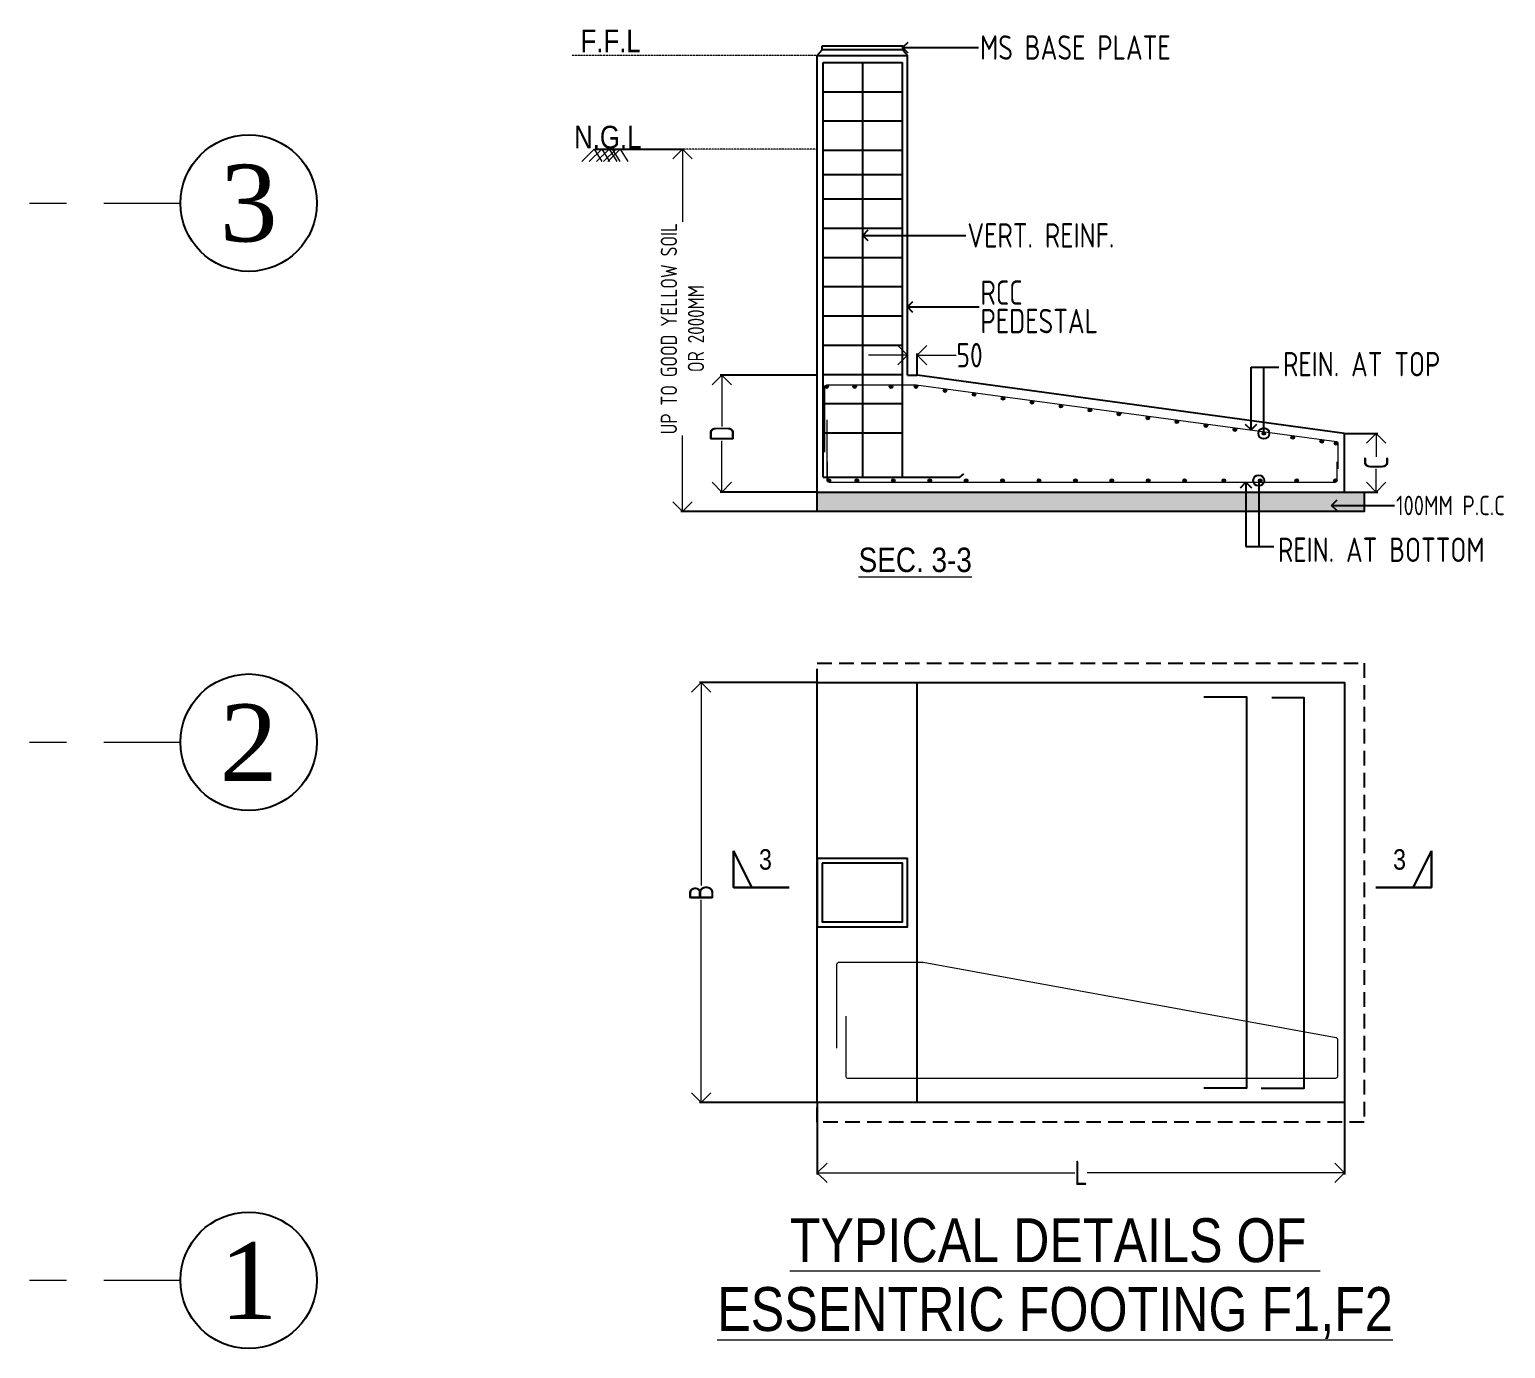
# Model space of a CAD drawing. Header units: millimetres. Extents: x 3470347 to 5996549, y -3470518 to 17149644.
# Drawn here: x 4626974 to 4642115, y 6904069 to 6917600 of the extents above; entities that cross this region are included whole.
import ezdxf
from ezdxf.enums import TextEntityAlignment as Align

# ---------------------------------------------------------------- set-up
doc = ezdxf.new("R2010")
doc.units = ezdxf.units.MM
doc.header["$MEASUREMENT"] = 0
doc.header["$PDMODE"] = 35
doc.header["$PDSIZE"] = -5
for name, pattern in [('CENTER', [50.800000000000004, 31.75, -6.35, 6.35, -6.35]), ('DASHED2', [0.375, 0.25, -0.125]), ('HIDDEN', [0.375, 0.25, -0.125])]:
    doc.linetypes.add(name, pattern=pattern)
doc.layers.get('0').update_dxf_attribs({"linetype": 'CONTINUOUS', "lineweight": 25})
doc.layers.get('DEFPOINTS').update_dxf_attribs({"linetype": 'CONTINUOUS', "lineweight": 25})
for name, color, linetype, lineweight in [('BLOCK', 7, 'CONTINUOUS', 30), ('CENTER', 8, 'CENTER', 0), ('L4', 4, 'CONTINUOUS', 30), ('PV_TEXT_ROMANS', 7, 'CONTINUOUS', 0), ('rDIMension', 1, 'CONTINUOUS', 18), ('rPCC DASH', 9, 'HIDDEN', 15), ('rRCC 1', 3, 'CONTINUOUS', 25), ('rRCC 2', 40, 'CONTINUOUS', 15), ('rREINF 1', 1, 'CONTINUOUS', 25), ('TEXT3', 7, 'CONTINUOUS', 30), ('TEXT6', 6, 'CONTINUOUS', 50)]:
    doc.layers.add(name, color=color, linetype=linetype, lineweight=lineweight)
doc.layers.add('S&T_HATCH', color=7, linetype='CONTINUOUS')
doc.layers.add('YQ_AXIS', color=4, linetype='CONTINUOUS')
doc.styles.add('Aerial', font='times.ttf')
doc.styles.add('DIM', font='geniso.shx', dxfattribs={"width": 0.85})
doc.styles.add('J.P', font='ARIALN.TTF')
doc.styles.add('ROMANS', font='', dxfattribs={"width": 0.8})
doc.styles.get('ROMANS').set_extended_font_data('AR CENA')
doc.dimstyles.new('ST-150', dxfattribs={"dimscale": 75, "dimtxt": 3, "dimasz": 2, "dimexe": 0.18, "dimexo": 0.0625, "dimgap": 0.2, "dimtad": 0, "dimdec": 0, "dimlfac": 2, "dimzin": 0, "dimdsep": 46, "dimtxsty": 'DIM', "dimblk": 'OPEN90', "dimcen": 0.09, "dimclrd": 256, "dimclrt": 7, "dimadec": 0, "dimazin": 0, "dimtfac": 1, "dimtdec": 0, "dimtofl": 0, "dimtmove": 0, "dimatfit": 3, "dimldrblk": 'OPEN90', "dimfxl": 1, "dimtolj": 1, "dimtzin": 0, "dimlwd": -1, "dimarcsym": 0})
doc.dimstyles.new('ST-50', dxfattribs={"dimscale": 100, "dimtxt": 2.5, "dimasz": 2, "dimexe": 0.18, "dimexo": 0.0625, "dimgap": 0.2, "dimtad": 0, "dimdec": 0, "dimlfac": 0.5, "dimzin": 0, "dimdsep": 46, "dimtxsty": 'DIM', "dimblk": 'OPEN90', "dimcen": 0.09, "dimclrd": 256, "dimclrt": 7, "dimadec": 0, "dimazin": 0, "dimtfac": 1, "dimtdec": 0, "dimtofl": 0, "dimtmove": 0, "dimatfit": 3, "dimldrblk": 'OPEN90', "dimfxl": 1, "dimtolj": 1, "dimtzin": 0, "dimlwd": -1, "dimarcsym": 0})

# ---------------------------------------------------------------- blocks, each defined once
blk = doc.blocks.new('_Open90')
at = {"color": 0, "linetype": 'ByBlock', "lineweight": -2}
for p, q in [((0, 0), (-1, 0)), ((-0.5, 0.5), (0, 0)), ((0, 0), (-0.5, -0.5))]:
    blk.add_line(p, q, dxfattribs=at)
blk = doc.blocks.new('*D471')
at = {"layer": 'DEFPOINTS', "color": 0}
for p in [(4632766.291865609, 6916374.411150783), (4633671.80864792, 6916374.411150783), (4635055.390953585, 6912655.048932974)]:
    blk.add_point(p, dxfattribs=at)
at = {"layer": 'rDIMension', "color": 0, "lineweight": -2}
for p, q in [((4632772.541865609, 6916374.411150783), (4633689.80864792, 6916374.411150783)), ((4635049.140953585, 6912655.048932974), (4633653.80864792, 6912655.048932974))]:
    blk.add_line(p, q, dxfattribs=at)
at = {"layer": 'rDIMension'}
for p, q in [((4633671.80864792, 6916174.411150783), (4633671.80864792, 6915628.13759733)), ((4633671.80864792, 6912855.048932974), (4633671.80864792, 6913434.79349733))]:
    blk.add_line(p, q, dxfattribs=at)
at = {"layer": 'rDIMension', "xscale": 200, "yscale": 200, "zscale": 200}
for p, rotation in [((4633671.80864792, 6916374.411150783), 90), ((4633671.80864792, 6912655.048932974), 270)]:
    blk.add_blockref('_Open90', p, dxfattribs=dict(at, rotation=rotation))
at = {"layer": 'rDIMension', "color": 7, "insert": (4633671.80864792, 6914531.465547331), "char_height": 250, "attachment_point": 5, "rotation": 90, "style": 'DIM'}
blk.add_mtext('\\A1;{\\H0.66667x;UP TO GOOD YELLOW SOIL\\POR 2000MM}', dxfattribs=at)
blk = doc.blocks.new('*D472')
at = {"layer": 'DEFPOINTS', "color": 0}
for p in [(4640465.340796878, 6913455.048932974), (4640788.128982379, 6913455.048932974), (4640665.340796878, 6912855.048932975)]:
    blk.add_point(p, dxfattribs=at)
at = {"layer": 'rDIMension', "color": 0, "lineweight": -2}
for p, q in [((4640471.590796878, 6913455.048932974), (4640806.128982379, 6913455.048932974)), ((4640671.590796878, 6912855.048932975), (4640806.128982379, 6912855.048932975))]:
    blk.add_line(p, q, dxfattribs=at)
at = {"layer": 'rDIMension'}
for p, q in [((4640788.128982379, 6913255.048932974), (4640788.128982379, 6913217.548932973)), ((4640788.128982379, 6913055.048932975), (4640788.128982379, 6913092.548932973))]:
    blk.add_line(p, q, dxfattribs=at)
at = {"layer": 'rDIMension', "xscale": 200, "yscale": 200, "zscale": 200}
for p, rotation in [((4640788.128982379, 6913455.048932974), 90), ((4640788.128982379, 6912855.048932975), 270)]:
    blk.add_blockref('_Open90', p, dxfattribs=dict(at, rotation=rotation))
at = {"layer": 'rDIMension', "color": 7, "insert": (4640788.128982379, 6913155.048932974), "char_height": 250, "attachment_point": 5, "rotation": 90, "style": 'DIM'}
blk.add_mtext('\\A1;C', dxfattribs=at)
blk = doc.blocks.new('*D473')
at = {"layer": 'DEFPOINTS', "color": 0}
for p in [(4634076.183438157, 6914055.048932974), (4635055.390953585, 6914055.048932974), (4635055.390953585, 6912855.048932974)]:
    blk.add_point(p, dxfattribs=at)
at = {"layer": 'rDIMension', "color": 0, "lineweight": -2}
for p, q in [((4635049.140953585, 6914055.048932974), (4634058.183438157, 6914055.048932974)), ((4635049.140953585, 6912855.048932974), (4634058.183438157, 6912855.048932974))]:
    blk.add_line(p, q, dxfattribs=at)
at = {"layer": 'rDIMension'}
for p, q in [((4634076.183438157, 6913855.048932974), (4634076.183438157, 6913528.173932973)), ((4634076.183438157, 6913055.048932974), (4634076.183438157, 6913381.923932973))]:
    blk.add_line(p, q, dxfattribs=at)
at = {"layer": 'rDIMension', "xscale": 200, "yscale": 200, "zscale": 200}
for p, rotation in [((4634076.183438157, 6914055.048932974), 90), ((4634076.183438157, 6912855.048932974), 270)]:
    blk.add_blockref('_Open90', p, dxfattribs=dict(at, rotation=rotation))
at = {"layer": 'rDIMension', "color": 7, "insert": (4634076.183438157, 6913455.048932974), "char_height": 250, "attachment_point": 5, "rotation": 90, "style": 'DIM'}
blk.add_mtext('\\A1;D', dxfattribs=at)
blk = doc.blocks.new('*D474')
at = {"layer": 'DEFPOINTS', "color": 0}
for p in [(4635055.390953585, 6910900.630558861), (4633864.720195114, 6906592.11999019), (4635055.390953585, 6906592.11999019)]:
    blk.add_point(p, dxfattribs=at)
at = {"layer": 'rDIMension', "color": 0, "lineweight": -2}
for p, q in [((4635049.140953585, 6910900.630558861), (4633846.720195114, 6910900.630558861)), ((4635049.140953585, 6906592.11999019), (4633846.720195114, 6906592.11999019))]:
    blk.add_line(p, q, dxfattribs=at)
at = {"layer": 'rDIMension'}
for p, q in [((4633864.720195114, 6910700.630558861), (4633864.720195114, 6908819.500274526)), ((4633864.720195114, 6906792.11999019), (4633864.720195114, 6908673.250274526))]:
    blk.add_line(p, q, dxfattribs=at)
at = {"layer": 'rDIMension', "xscale": 200, "yscale": 200, "zscale": 200}
for p, rotation in [((4633864.720195114, 6910900.630558861), 90), ((4633864.720195114, 6906592.11999019), 270)]:
    blk.add_blockref('_Open90', p, dxfattribs=dict(at, rotation=rotation))
at = {"layer": 'rDIMension', "color": 7, "insert": (4633864.720195114, 6908746.375274526), "char_height": 250, "attachment_point": 5, "rotation": 90, "style": 'DIM'}
blk.add_mtext('\\A1;B', dxfattribs=at)
blk = doc.blocks.new('*D475')
at = {"layer": 'DEFPOINTS', "color": 0}
for p in [(4635055.390953585, 6906592.11999019), (4640465.340796878, 6906592.11999019), (4640465.340796878, 6905871.03267877)]:
    blk.add_point(p, dxfattribs=at)
at = {"layer": 'rDIMension', "color": 0, "lineweight": -2}
for p, q in [((4635055.390953585, 6906585.86999019), (4635055.390953585, 6905853.03267877)), ((4640465.340796878, 6906585.86999019), (4640465.340796878, 6905853.03267877))]:
    blk.add_line(p, q, dxfattribs=at)
at = {"layer": 'rDIMension'}
for p, q in [((4635255.390953585, 6905871.03267877), (4637697.865875231, 6905871.03267877)), ((4640265.340796878, 6905871.03267877), (4637822.865875231, 6905871.03267877))]:
    blk.add_line(p, q, dxfattribs=at)
at = {"layer": 'rDIMension', "xscale": 200, "yscale": 200, "zscale": 200, "rotation": 180}
blk.add_blockref('_Open90', (4635055.390953585, 6905871.03267877), dxfattribs=at)
at = {"layer": 'rDIMension', "xscale": 200, "yscale": 200, "zscale": 200}
blk.add_blockref('_Open90', (4640465.340796878, 6905871.03267877), dxfattribs=at)
at = {"layer": 'rDIMension', "color": 7, "insert": (4637760.365875231, 6905871.03267877), "char_height": 250, "attachment_point": 5, "style": 'DIM'}
blk.add_mtext('\\A1;L', dxfattribs=at)
blk = doc.blocks.new('SMH-1')
at = {"layer": 'L4'}
for points in [[(0, 0), (814.6229330631322, 0), (814.6229330631322, 534.8206034718023)], [(814.6229330631322, 534.8206034718023), (546.0281598753063, 0)]]:
    blk.add_lwpolyline(points, dxfattribs=at)
at = {"layer": 'TEXT6', "style": 'ROMANS', "width": 0.85}
blk.add_attdef('SEC', text='', height=300, dxfattribs=at).set_placement((346.3707409001945, 410.1505165286653), align=Align.MIDDLE_CENTER)
blk = doc.blocks.new('*D476')
at = {"layer": 'DEFPOINTS', "color": 0}
for p in [(4636080.390953585, 6914258.858904113), (4635980.390953585, 6914055.04893298), (4636080.390953585, 6914055.04893298)]:
    blk.add_point(p, dxfattribs=at)
at = {"layer": 'rDIMension'}
for p, q in [((4635780.390953585, 6914258.858904113), (4635580.390953585, 6914258.858904113)), ((4636280.390953585, 6914258.858904113), (4636480.390953585, 6914258.858904113))]:
    blk.add_line(p, q, dxfattribs=at)
at = {"layer": 'rDIMension', "color": 0, "lineweight": -2}
for p, q in [((4635980.390953585, 6914061.29893298), (4635980.390953585, 6914276.858904113)), ((4636080.390953585, 6914061.29893298), (4636080.390953585, 6914276.858904113))]:
    blk.add_line(p, q, dxfattribs=at)
at = {"layer": 'rDIMension', "xscale": 200, "yscale": 200, "zscale": 200}
blk.add_blockref('_Open90', (4635980.390953585, 6914258.858904113), dxfattribs=at)
at = {"layer": 'rDIMension', "xscale": 200, "yscale": 200, "zscale": 200, "rotation": 180}
blk.add_blockref('_Open90', (4636080.390953585, 6914258.858904113), dxfattribs=at)
at = {"layer": 'rDIMension', "color": 7, "insert": (4636617.349615002, 6914258.858904113), "char_height": 250, "attachment_point": 5, "style": 'DIM'}
blk.add_mtext('\\A1;50', dxfattribs=at)

msp = doc.modelspace()

# ---------------------------------------------------------------- hatches: boundary and pattern name
at = {"layer": 'rRCC 2'}
h = msp.add_hatch(color=256, dxfattribs=at)
h.dxf.hatch_style = 1
edge = h.paths.add_edge_path()
edge.add_arc((4635151.756259153, 6913936.348153035), 18.70077993899758, 0, 360)
h = msp.add_hatch(color=256, dxfattribs=at)
h.dxf.hatch_style = 1
edge = h.paths.add_edge_path()
edge.add_arc((4635439.000356957, 6913936.348153035), 18.70077993899758, 0, 360)
h = msp.add_hatch(color=256, dxfattribs=at)
h.dxf.hatch_style = 1
edge = h.paths.add_edge_path()
edge.add_arc((4635812.62240586, 6913936.348153035), 18.70077993899758, 0, 360)
h = msp.add_hatch(color=256, dxfattribs=at)
h.dxf.hatch_style = 1
edge = h.paths.add_edge_path()
edge.add_arc((4636068.348942528, 6913936.348153035), 18.70077993899758, 0, 360)
h = msp.add_hatch(color=256, dxfattribs=at)
h.dxf.hatch_style = 1
edge = h.paths.add_edge_path()
edge.add_arc((4636365.669490606, 6913896.342007371), 18.70077993899758, 0, 360)
h = msp.add_hatch(color=256, dxfattribs=at)
h.dxf.hatch_style = 1
edge = h.paths.add_edge_path()
edge.add_arc((4636662.990038683, 6913856.335861706), 18.70077993899758, 0, 360)
h = msp.add_hatch(color=256, dxfattribs=at)
h.dxf.hatch_style = 1
edge = h.paths.add_edge_path()
edge.add_arc((4636960.31058676, 6913816.329716042), 18.70077993899758, 0, 360)
h = msp.add_hatch(color=256, dxfattribs=at)
h.dxf.hatch_style = 1
edge = h.paths.add_edge_path()
edge.add_arc((4637257.631134837, 6913776.323570377), 18.70077993899758, 0, 360)
h = msp.add_hatch(color=256, dxfattribs=at)
h.dxf.hatch_style = 1
edge = h.paths.add_edge_path()
edge.add_arc((4637554.951682914, 6913736.317424713), 18.70077993899758, 0, 360)
h = msp.add_hatch(color=256, dxfattribs=at)
h.dxf.hatch_style = 1
edge = h.paths.add_edge_path()
edge.add_arc((4637852.272230991, 6913696.311279048), 18.70077993899758, 0, 360)
h = msp.add_hatch(color=256, dxfattribs=at)
h.dxf.hatch_style = 1
edge = h.paths.add_edge_path()
edge.add_arc((4638149.592779068, 6913656.305133384), 18.70077993899758, 0, 360)
h = msp.add_hatch(color=256, dxfattribs=at)
h.dxf.hatch_style = 1
edge = h.paths.add_edge_path()
edge.add_arc((4638446.913327145, 6913616.298987719), 18.70077993899758, 0, 360)
h = msp.add_hatch(color=256, dxfattribs=at)
h.dxf.hatch_style = 1
edge = h.paths.add_edge_path()
edge.add_arc((4638744.233875223, 6913576.292842055), 18.70077993899758, 0, 360)
h = msp.add_hatch(color=256, dxfattribs=at)
h.dxf.hatch_style = 1
edge = h.paths.add_edge_path()
edge.add_arc((4639041.5544233, 6913536.28669639), 18.70077993899758, 0, 360)
h = msp.add_hatch(color=256, dxfattribs=at)
h.dxf.hatch_style = 1
edge = h.paths.add_edge_path()
edge.add_arc((4639338.874971377, 6913496.280550726), 18.70077993899758, 0, 360)
h = msp.add_hatch(color=256, dxfattribs=at)
h.dxf.hatch_style = 1
edge = h.paths.add_edge_path()
edge.add_arc((4639636.195519454, 6913456.274405061), 18.70077993899758, 0, 360)
h = msp.add_hatch(color=256, dxfattribs=at)
h.dxf.hatch_style = 1
edge = h.paths.add_edge_path()
edge.add_arc((4639933.516067531, 6913416.268259397), 18.70077993899758, 0, 360)
h = msp.add_hatch(color=256, dxfattribs=at)
h.dxf.hatch_style = 1
edge = h.paths.add_edge_path()
edge.add_arc((4640230.836615608, 6913376.262113732), 18.70077993899758, 0, 360)
h = msp.add_hatch(color=256, dxfattribs=at)
h.dxf.hatch_style = 1
edge = h.paths.add_edge_path()
edge.add_arc((4640377.610601622, 6913356.512851524), 18.70077993899758, 0, 360)
h = msp.add_hatch(color=256, dxfattribs=at)
h.dxf.hatch_style = 1
edge = h.paths.add_edge_path()
edge.add_arc((4635174.091733524, 6912973.749712914), 18.70077993899758, 0, 360)
h = msp.add_hatch(color=256, dxfattribs=at)
h.dxf.hatch_style = 1
edge = h.paths.add_edge_path()
edge.add_arc((4635461.335831328, 6912973.749712914), 18.70077993899758, 0, 360)
h = msp.add_hatch(color=256, dxfattribs=at)
h.dxf.hatch_style = 1
edge = h.paths.add_edge_path()
edge.add_arc((4635834.957880232, 6912973.749712914), 18.70077993899758, 0, 360)
h = msp.add_hatch(color=256, dxfattribs=at)
h.dxf.hatch_style = 1
edge = h.paths.add_edge_path()
edge.add_arc((4636208.579929134, 6912973.749712914), 18.70077993899758, 0, 360)
h = msp.add_hatch(color=256, dxfattribs=at)
h.dxf.hatch_style = 1
edge = h.paths.add_edge_path()
edge.add_arc((4636582.201978036, 6912973.749712914), 18.70077993899758, 0, 360)
h = msp.add_hatch(color=256, dxfattribs=at)
h.dxf.hatch_style = 1
edge = h.paths.add_edge_path()
edge.add_arc((4636955.824026939, 6912973.749712914), 18.70077993899758, 0, 360)
h = msp.add_hatch(color=256, dxfattribs=at)
h.dxf.hatch_style = 1
edge = h.paths.add_edge_path()
edge.add_arc((4637329.446075841, 6912973.749712914), 18.70077993899758, 0, 360)
h = msp.add_hatch(color=256, dxfattribs=at)
h.dxf.hatch_style = 1
edge = h.paths.add_edge_path()
edge.add_arc((4637703.068124743, 6912973.749712914), 18.70077993899758, 0, 360)
h = msp.add_hatch(color=256, dxfattribs=at)
h.dxf.hatch_style = 1
edge = h.paths.add_edge_path()
edge.add_arc((4638076.690173646, 6912973.749712914), 18.70077993899758, 0, 360)
h = msp.add_hatch(color=256, dxfattribs=at)
h.dxf.hatch_style = 1
edge = h.paths.add_edge_path()
edge.add_arc((4638450.312222548, 6912973.749712914), 18.70077993899758, 0, 360)
h = msp.add_hatch(color=256, dxfattribs=at)
h.dxf.hatch_style = 1
edge = h.paths.add_edge_path()
edge.add_arc((4638823.93427145, 6912973.749712914), 18.70077993899758, 0, 360)
h = msp.add_hatch(color=256, dxfattribs=at)
h.dxf.hatch_style = 1
edge = h.paths.add_edge_path()
edge.add_arc((4639225.773870232, 6912973.749712913), 18.70077993899758, 0, 360)
h = msp.add_hatch(color=256, dxfattribs=at)
h.dxf.hatch_style = 1
edge = h.paths.add_edge_path()
edge.add_arc((4639599.395919134, 6912973.749712913), 18.70077993899758, 0, 360)
h = msp.add_hatch(color=256, dxfattribs=at)
h.dxf.hatch_style = 1
edge = h.paths.add_edge_path()
edge.add_arc((4639973.017968037, 6912973.749712913), 18.70077993899758, 0, 360)
h = msp.add_hatch(color=256, dxfattribs=at)
h.dxf.hatch_style = 1
edge = h.paths.add_edge_path()
edge.add_arc((4640370.023032189, 6912973.749712914), 18.70077993899758, 0, 360)
h = msp.add_hatch(color=256, dxfattribs=at)
h.dxf.hatch_style = 1
edge = h.paths.add_edge_path()
edge.add_arc((4640370.023032189, 6912973.749712914), 18.70077993899758, 0, 360)
at = {"layer": 'S&T_HATCH', "linetype": 'ByBlock', "transparency": 33554559}
h = msp.add_hatch(dxfattribs=at)
h.set_pattern_fill('AR-CONC', color=256, scale=30)
h.set_pattern_definition([(49.99999999999999, (2253152.718786669, 8944819.412835753), (215.178054780226, -18.82564049477853), [22.5, -247.5]), (355, (2253152.718786669, 8944819.412835753), (-41.6254000839, 225.6576401100035), [18, -198]), (100.45144446, (2253170.650290969, 8944817.844032554), (173.5526540181336, 206.8319972905888), [19.12205759999981, -210.3426335999985]), (46.18420000000001, (2253152.718786669, 8944879.412835753), (320.1723992014717, -49.65578423792296), [33.75, -371.25]), (96.63563549, (2253179.399810169, 8944875.274843654), (280.3985837022685, 292.2355802323651), [28.6831026, -315.5141279999999]), (351.1841639899999, (2253152.718786669, 8944879.412835753), (280.3985835164319, 292.2355800809971), [27, -297.0000003]), (21, (2253182.718786669, 8944864.412835753), (179.0721156355385, -120.7856671996016), [22.5, -247.5]), (326.0000000000001, (2253182.718786669, 8944864.412835753), (72.99459957647451, 217.5450135140559), [18, -198]), (71.45144474, (2253197.641462869, 8944854.347363556), (252.0667130189913, 96.75934584190615), [19.122057, -210.3426336]), (37.50000000000001, (2253152.718786669, 8944819.412835753), (3.647956595187201, 99.86815614939344), [0, -195.6, 0, -201, 0, -198.75]), (7.499999999999999, (2253152.718786669, 8944819.412835753), (78.92086123264458, 118.3235135647081), [0, -114.6, 0, -191.1, 0, -75.75]), (327.5, (2253085.81878667, 8944819.412835753), (160.1467308517227, -6.766461520313927), [0, -75, 0, -234, 0, -310.5]), (317.5, (2253055.81878667, 8944819.412835753), (174.9558508027159, 30.03149469969532), [0, -97.5, 0, -155.4, 0, -220.5])])
h.paths.add_polyline_path([(4640665.340796878, 6912855.048932974), (4635055.390953585, 6912855.048932975), (4635055.390953585, 6912655.048932975), (4640665.340796878, 6912655.048932974)])

# ---------------------------------------------------------------- linework, layer by layer
at = {"color": 3, "linetype": 'ByBlock'}
msp.add_lwpolyline([(4635055.390953585, 6912655.048932974), (4635055.390953585, 6914055.048932974)], dxfattribs=at)
at = {"linetype": 'DASHED2', "ltscale": 600}
msp.add_lwpolyline([(4635055.390953585, 6906392.11999019), (4635055.390953585, 6911100.630558861), (4640665.340796878, 6911100.630558861), (4640665.340796878, 6906392.11999019)], close=True, dxfattribs=at)
at = {"color": 1, "linetype": 'ByBlock'}
msp.add_lwpolyline([(4635055.390953585, 6906592.11999019), (4635055.390953585, 6910900.630558861), (4640465.340796878, 6910900.630558861), (4640465.340796878, 6906592.11999019)], close=True, dxfattribs=at)
msp.add_lwpolyline([(4636080.390953586, 6906592.11999019), (4636080.390953586, 6910900.630558861)], dxfattribs=at)
at = {"color": 3, "linetype": 'ByBlock'}
msp.add_lwpolyline([(4635055.390953585, 6909096.375274526), (4635055.390953585, 6908396.375274526), (4635980.390953586, 6908396.375274533), (4635980.390953586, 6909096.375274533)], close=True, dxfattribs=at)
at = {"color": 2, "linetype": 'ByBlock'}
msp.add_lwpolyline([(4635105.390953585, 6909046.375274526), (4635105.390953585, 6908446.375274526), (4635930.390953586, 6908446.375274533), (4635930.390953586, 6909046.375274533)], close=True, dxfattribs=at)
at = {"layer": 'CENTER', "ltscale": 60}
for p, q in [((4582015.178089637, 6915819.007517307), (4628522.632638534, 6915819.007517307)), ((4582015.178089636, 6910288.712793753), (4628522.632638533, 6910288.712793753)), ((4582015.178090594, 6904769.212793754), (4628522.63263949, 6904769.212793754))]:
    msp.add_line(p, q, dxfattribs=at)
at = {"layer": 'rPCC DASH'}
for p, q in [((4635180.390953586, 6917334.411150783), (4632537.19320692, 6917334.411150783)), ((4635055.390953585, 6916374.411150783), (4632909.956759484, 6916374.411150783))]:
    msp.add_line(p, q, dxfattribs=at)
at = {"layer": 'rRCC 1', "color": 0}
for p, q in [((4635055.390953585, 6917334.411150783), (4635105.390953585, 6917391.993430483)), ((4635930.390953586, 6917391.993430483), (4635980.390953586, 6917334.411150783))]:
    msp.add_line(p, q, dxfattribs=at)
at = {"layer": 'rRCC 1'}
for p, q in [((4635055.390953585, 6914055.048932974), (4635055.390953585, 6917334.411150783)), ((4635055.390953585, 6917334.411150783), (4635980.390953586, 6917334.411150783)), ((4635980.390953586, 6914055.048932974), (4635980.390953586, 6917334.411150783)), ((4635055.390953585, 6914055.048932974), (4635055.390953585, 6914055.048932974)), ((4635980.390953586, 6914055.048932974), (4636080.390953586, 6914055.048932974)), ((4640465.340796878, 6913455.048932974), (4636080.390953586, 6914055.048932974)), ((4640465.340796878, 6912855.048932974), (4640465.340796878, 6913455.048932974))]:
    msp.add_line(p, q, dxfattribs=at)
at = {"layer": 'rRCC 1', "color": 2}
for p, q in [((4635116.083984579, 6913008.923698995), (4635116.083984579, 6917262.42081285)), ((4635116.083984579, 6917262.42081285), (4635930.390953586, 6917262.42081285)), ((4635116.083984579, 6913008.923698995), (4635116.083984579, 6917262.42081285)), ((4635523.237469084, 6913008.923698995), (4635523.237469084, 6917262.42081285)), ((4635930.390953586, 6913008.923698995), (4635930.390953586, 6917262.42081285)), ((4635116.083984579, 6916962.42081285), (4635930.390953586, 6916962.42081285)), ((4635116.083984579, 6916662.42081285), (4635930.390953586, 6916662.42081285)), ((4635116.083984579, 6916362.42081285), (4635930.390953586, 6916362.42081285)), ((4635116.083984579, 6916112.158431432), (4635930.390953586, 6916112.158431432)), ((4635116.083984579, 6915862.42081285), (4635930.390953586, 6915862.42081285)), ((4635116.083984579, 6915562.42081285), (4635930.390953586, 6915562.42081285)), ((4635116.083984579, 6915262.42081285), (4635930.390953586, 6915262.42081285)), ((4635116.083984579, 6914962.42081285), (4635930.390953586, 6914962.42081285)), ((4635116.083984579, 6914662.42081285), (4635930.390953586, 6914662.42081285)), ((4635116.083984579, 6914362.42081285), (4635930.390953586, 6914362.42081285)), ((4635116.083984579, 6914062.42081285), (4635930.390953586, 6914062.42081285)), ((4635116.083984579, 6913762.42081285), (4635930.390953586, 6913762.42081285)), ((4635116.083984579, 6913462.42081285), (4635930.390953586, 6913462.42081285)), ((4635116.083984579, 6913008.923698995), (4636074.030805699, 6913008.923698995)), ((4635580.390953586, 6913008.923698995), (4636037.377824145, 6913008.923698995)), ((4635930.390953586, 6913008.923698995), (4636517.000551067, 6913008.923698995)), ((4636517.000551067, 6913008.923698995), (4636557.12131713, 6913042.924282986))]:
    msp.add_line(p, q, dxfattribs=at)
at = {"layer": 'rRCC 1', "color": 0}
msp.add_lwpolyline([(4635105.390953585, 6917432.825906533), (4635930.390953586, 6917432.825906533), (4635930.390953586, 6917391.993430483), (4635105.390953585, 6917391.993430483)], close=True, dxfattribs=at)
at = {"layer": 'rRCC 1'}
msp.add_lwpolyline([(4635180.390953586, 6916112.785300531), (4635180.390953586, 6916112.762288212)], dxfattribs=at)
msp.add_lwpolyline([(4635055.390953585, 6912855.048932975), (4640665.340796878, 6912855.048932974), (4640665.340796878, 6912655.048932974), (4635055.390953585, 6912655.048932975)], close=True, dxfattribs=at)
at = {"layer": 'rRCC 1', "color": 2}
for points in [[(4639021.137433779, 6910754.32779409), (4639457.317293246, 6910754.32779409), (4639457.317293246, 6906740.489502087), (4639021.137433779, 6906740.489502087)], [(4639718.470299941, 6910748.761313742), (4640045.53547999, 6910748.761313742), (4640045.53547999, 6906734.923021739), (4639609.355620523, 6906734.923021739)]]:
    msp.add_lwpolyline(points, dxfattribs=at)
at = {"layer": 'rRCC 2'}
for p, q in [((4632766.291865609, 6916374.411150783), (4632638.41255146, 6916246.354265691)), ((4632843.385062466, 6916374.411150783), (4632715.505748318, 6916246.354265691)), ((4632766.291865609, 6916374.411150783), (4632846.101932839, 6916246.354265691)), ((4632919.230227, 6916374.411150783), (4632791.350912849, 6916246.354265691)), ((4632843.385062466, 6916374.411150783), (4632923.195129697, 6916246.354265691)), ((4632991.464097993, 6916374.411150783), (4632863.584783844, 6916246.354265691)), ((4633033.61347836, 6916374.411150783), (4632905.734164211, 6916246.354265691)), ((4632919.230227, 6916374.411150783), (4632999.040294229, 6916246.354265691)), ((4632951.449750165, 6916374.411150783), (4633031.259817394, 6916246.354265691)), ((4633033.61347836, 6916374.411150783), (4633113.423545591, 6916246.354265691))]:
    msp.add_line(p, q, dxfattribs=at)
for points in [[(4635132.794993877, 6913265.157442563), (4635132.794993877, 6913936.087667701, -0.4142135623443229), (4635151.756259152, 6913955.048932974), (4636063.843503435, 6913955.048932974, -0.06921653228741868), (4636069.018380749, 6913954.32911023), (4640382.128898521, 6913374.709060733, -0.335381499519169), (4640395.915286482, 6913356.467618202), (4640395.915286482, 6913092.166805998)], [(4635255.544366702, 6907148.935668462), (4635255.544366702, 6908012.969893153, -0.4142135623443229), (4635274.505631977, 6908031.931158426), (4636137.194590767, 6908031.931158426, -0.06921653228741868), (4636142.369468081, 6908031.211335682), (4640376.979782447, 6907258.487286632, -0.335381499519169), (4640390.766170409, 6907240.245844101), (4640390.766170409, 6906857.788424148, -0.4142135623443229), (4640371.804905133, 6906838.827158873), (4635369.035831655, 6906838.827158874, -0.4142135623443229), (4635350.07456638, 6906857.788424149), (4635350.07456638, 6907478.411085599)]]:
    msp.add_lwpolyline(points, format="xyb", dxfattribs=at)
for points in [[(4635155.390953585, 6912973.749712914), (4635155.390953585, 6913594.6328597)], [(4635155.390953585, 6913165.048932975), (4635155.390953585, 6912973.749712914)], [(4640388.723812128, 6912973.749712914), (4640388.723812128, 6913165.048932975)], [(4635174.091733524, 6912955.048932975), (4640370.023032189, 6912955.048932974)]]:
    msp.add_lwpolyline(points, dxfattribs=at)
for centre in [(4635151.756259153, 6913936.348153035), (4635151.756259153, 6913936.348153035), (4635439.000356957, 6913936.348153035), (4635439.000356957, 6913936.348153035), (4635812.62240586, 6913936.348153035), (4635812.62240586, 6913936.348153035), (4636068.348942528, 6913936.348153035), (4636068.348942528, 6913936.348153035), (4636365.669490606, 6913896.342007371, -5.244137667398649e-08), (4636365.669490606, 6913896.342007371, -5.244137667398649e-08), (4636662.990038683, 6913856.335861706, -1.04882753347973e-07), (4636662.990038683, 6913856.335861706, -1.04882753347973e-07), (4636960.31058676, 6913816.329716042, -1.573241300219595e-07), (4636960.31058676, 6913816.329716042, -1.573241300219595e-07), (4637257.631134837, 6913776.323570377, -2.09765506695946e-07), (4637257.631134837, 6913776.323570377, -2.09765506695946e-07), (4637554.951682914, 6913736.317424713, -2.622068833699325e-07), (4637554.951682914, 6913736.317424713, -2.622068833699325e-07), (4637852.272230991, 6913696.311279048, -3.146482600439189e-07), (4637852.272230991, 6913696.311279048, -3.146482600439189e-07), (4638149.592779068, 6913656.305133384, -3.670896367179055e-07), (4638149.592779068, 6913656.305133384, -3.670896367179055e-07), (4638446.913327145, 6913616.298987719, -4.195310133918919e-07), (4638446.913327145, 6913616.298987719, -4.195310133918919e-07), (4638744.233875223, 6913576.292842055, -4.719723900658784e-07), (4638744.233875223, 6913576.292842055, -4.719723900658784e-07), (4639041.5544233, 6913536.28669639, -5.244137667398649e-07), (4639041.5544233, 6913536.28669639, -5.244137667398649e-07), (4639338.874971377, 6913496.280550726, -5.768551434138515e-07), (4639338.874971377, 6913496.280550726, -5.768551434138515e-07), (4639636.195519454, 6913456.274405061, -6.292965200878379e-07), (4639636.195519454, 6913456.274405061, -6.292965200878379e-07), (4639933.516067531, 6913416.268259397, -6.817378967618244e-07), (4639933.516067531, 6913416.268259397, -6.817378967618244e-07), (4640230.836615608, 6913376.262113732, -7.341792734358109e-07), (4640230.836615608, 6913376.262113732, -7.341792734358109e-07), (4640377.610601622, 6913356.512851524, -7.600672584271155e-07), (4640377.610601622, 6913356.512851524, -7.600672584271155e-07), (4635174.091733524, 6912973.749712914), (4635174.091733524, 6912973.749712914), (4635461.335831328, 6912973.749712914), (4635461.335831328, 6912973.749712914), (4635834.957880232, 6912973.749712914), (4635834.957880232, 6912973.749712914), (4636208.579929134, 6912973.749712914), (4636208.579929134, 6912973.749712914), (4636582.201978036, 6912973.749712914), (4636582.201978036, 6912973.749712914), (4636955.824026939, 6912973.749712914), (4636955.824026939, 6912973.749712914), (4637329.446075841, 6912973.749712914), (4637329.446075841, 6912973.749712914), (4637703.068124743, 6912973.749712914), (4637703.068124743, 6912973.749712914), (4638076.690173646, 6912973.749712914), (4638076.690173646, 6912973.749712914), (4638450.312222548, 6912973.749712914), (4638450.312222548, 6912973.749712914), (4638823.93427145, 6912973.749712914), (4638823.93427145, 6912973.749712914), (4639225.773870232, 6912973.749712913), (4639225.773870232, 6912973.749712913), (4639599.395919134, 6912973.749712913), (4639599.395919134, 6912973.749712913), (4639973.017968037, 6912973.749712913), (4639973.017968037, 6912973.749712913), (4640370.023032189, 6912973.749712914), (4640370.023032189, 6912973.749712914), (4640370.023032189, 6912973.749712914), (4640370.023032189, 6912973.749712914)]:
    msp.add_circle(centre, 18.70077993899758, dxfattribs=at)
at = {"layer": 'YQ_AXIS', "color": 1}
for centre in [(4629222.632638533, 6915819.007517307), (4629222.632638532, 6910288.712793753), (4629222.632639489, 6904769.212793754)]:
    msp.add_circle(centre, 700.0000000000001, dxfattribs=at)

# ---------------------------------------------------------------- block references
at = {"layer": 'BLOCK'}
ref = msp.add_blockref('SMH-1', (4634765.380472356, 6908799.735000904), dxfattribs=dict(at, xscale=-0.6985281548173935, yscale=0.6985281548173935, zscale=0.6985281548173935))
ref.add_attrib('SEC', '3', dxfattribs={"layer": 'TEXT6', "height": 209.558446445218, "style": 'ROMANS', "width": 0.85}).set_placement((4634523.430757832, 6909086.236684413), align=Align.MIDDLE_CENTER)
at = {"layer": 'BLOCK', "xscale": 0.6985281548173935, "yscale": 0.6985281548173935, "zscale": 0.6985281548173935}
msp.add_blockref('SMH-1', (4640786.328690772, 6908799.735000904), dxfattribs=at).add_auto_attribs({'SEC': '3'})

# ---------------------------------------------------------------- texts
at = {"layer": 'PV_TEXT_ROMANS', "style": 'J.P'}
for s, height, p in [('%%USEC. 3-3', 250, (4636059.941618855, 6912160.200303778)), ('%%UTYPICAL DETAILS OF ', 450, (4637493.855685573, 6905180.103945666)), ('%%UESSENTRIC FOOTING F1,F2', 450, (4637493.855685573, 6904435.288047518))]:
    msp.add_text(s, height=height, rotation=359.9999999999999, dxfattribs=at).set_placement(p, align=Align.MIDDLE)
at = {"layer": 'rDIMension', "color": 7, "char_height": 250, "attachment_point": 4, "line_spacing_factor": 0.7, "style": 'DIM'}
for s, insert in [('\\A1;RCC\\PPEDESTAL', (4636729.359949792, 6914754.868877544)), ('\\A1;REIN. AT TOP', (4639832.852418388, 6914167.144455763, -6.292965200878379e-07)), ('\\A1;REIN. AT BOTTOM', (4639780.698475751, 6912262.879662213))]:
    msp.add_mtext(s, dxfattribs=dict(at, insert=insert))
at = {"layer": 'rDIMension', "color": 7, "insert": (4640993.097253936, 6912717.439421414), "char_height": 200, "attachment_point": 4, "style": 'DIM'}
msp.add_mtext('\\A1;100MM P.C.C', dxfattribs=at)
at = {"layer": 'rRCC 2', "color": 7, "char_height": 250, "attachment_point": 4, "style": 'DIM'}
for s, insert in [('\\A1;MS BASE PLATE', (4636725.093700179, 6917415.185393073)), ('\\A1;VERT. REINF.', (4636595.018469185, 6915487.930367693))]:
    msp.add_mtext(s, dxfattribs=dict(at, insert=insert))
at = {"layer": 'TEXT3', "style": 'ROMANS', "width": 0.85}
for s, p in [('F.F.L', (4632626.539296773, 6917367.675353869)), ('N.G.L', (4632560.398000793, 6916379.897991071))]:
    msp.add_text(s, height=232.5536011379122, dxfattribs=at).set_placement(p)
at = {"layer": 'YQ_AXIS', "color": 1, "style": 'Aerial'}
for s, p in [('3', (4629222.632638533, 6915819.007517307)), ('2', (4629222.632638532, 6910288.712793753)), ('1', (4629222.632639489, 6904769.212793754))]:
    msp.add_text(s, height=787.5000000000001, dxfattribs=at).set_placement(p, align=Align.MIDDLE)

# ---------------------------------------------------------------- dimensions: what is measured, and where the dimension line sits
at = {"layer": 'rDIMension'}
for base, p1, p2, text, picture, middle in [((4633671.80864792, 6916374.411150783), (4635055.390953585, 6912655.048932974), (4632766.291865609, 6916374.411150783), '{\\H0.66667x;UP TO GOOD YELLOW SOIL\\POR 2000MM}', '*D471', (4633671.80864792, 6914531.465547331)), ((4640788.128982379, 6913455.048932974), (4640665.340796878, 6912855.048932975), (4640465.340796878, 6913455.048932974), 'C', '*D472', (4640788.128982379, 6913155.048932974))]:
    dim = msp.add_linear_dim(base=base, p1=p1, p2=p2, angle=90, text=text, dimstyle='ST-50', dxfattribs=at)
    dim.commit()
    dim.dimension.update_dxf_attribs({"geometry": picture, "text_midpoint": middle, "dimtype": 160})
dim = msp.add_linear_dim(base=(4636080.390953585, 6914258.858904113), p1=(4635980.390953585, 6914055.04893298), p2=(4636080.390953585, 6914055.04893298), angle=180, dimstyle='ST-50', dxfattribs=at)
dim.commit()
dim.dimension.update_dxf_attribs({"geometry": '*D476', "text_midpoint": (4636617.349615002, 6914258.858904113)})
dim = msp.add_linear_dim(base=(4634076.183438157, 6914055.048932974), p1=(4635055.390953585, 6912855.048932974), p2=(4635055.390953585, 6914055.048932974), angle=90, text='D', dimstyle='ST-50', dxfattribs=at)
dim.commit()
dim.dimension.update_dxf_attribs({"geometry": '*D473', "text_midpoint": (4634076.183438157, 6913455.048932974)})
dim = msp.add_linear_dim(base=(4633864.720195114, 6906592.11999019), p1=(4635055.390953585, 6910900.630558861), p2=(4635055.390953585, 6906592.11999019), angle=90, text='B', dimstyle='ST-50', override={"dimtxsty": 'DIM'}, dxfattribs=at)
dim.commit()
dim.dimension.update_dxf_attribs({"geometry": '*D474', "text_midpoint": (4633864.720195114, 6908746.375274526)})
dim = msp.add_linear_dim(base=(4640465.340796878, 6905871.03267877), p1=(4635055.390953585, 6906592.11999019), p2=(4640465.340796878, 6906592.11999019), text='L', dimstyle='ST-50', override={"dimtxsty": 'DIM'}, dxfattribs=at)
dim.commit()
dim.dimension.update_dxf_attribs({"geometry": '*D475', "text_midpoint": (4637760.365875231, 6905871.03267877)})

# ---------------------------------------------------------------- leaders
at = {"layer": 'rREINF 1', "annotation_type": 0, "has_hookline": 1, "hookline_direction": 0, "horizontal_direction": (1, 1.430212185077031e-12, 0)}
for points, text_width in [([(4635930.390953586, 6917415.185393073), (4636710.093700179, 6917415.185393073)], 1976.25), ([(4635521.710092915, 6915487.930367693), (4636580.018469185, 6915487.930367693)], 1530)]:
    msp.add_leader(points, dimstyle='ST-150', override={"dimasz": 1.5}, dxfattribs=dict(at, text_width=text_width))
at = {"layer": 'rREINF 1', "annotation_type": 0, "has_hookline": 1, "hookline_direction": 0}
for points, text_width in [([(4635980.390953586, 6914754.868877544), (4636714.359949792, 6914754.868877544)], 1253.75), ([(4640330.644191192, 6912717.439421414), (4640978.097253936, 6912717.439421414)], 1122)]:
    msp.add_leader(points, dimstyle='ST-150', override={"dimasz": 1.5}, dxfattribs=dict(at, text_width=text_width))
at = {"layer": 'rREINF 1'}
for points, override in [([(4639504.828867662, 6913492.605573056, -6.292965200878379e-07), (4639504.828867662, 6914134.962194319, -6.292965200878379e-07), (4639791.284435153, 6914134.962194319, -6.292965200878379e-07)], {"dimasz": 1.5}), ([(4639636.195519454, 6913456.274405061, -6.292965200878379e-07), (4639636.195519454, 6914134.962194319, -6.292965200878379e-07), (4639791.284435153, 6914134.962194319, -6.292965200878379e-07)], {"dimasz": 1.5, "dimldrblk": 'DotBlank'}), ([(4639584.041576817, 6912973.749712914), (4639584.041576817, 6912295.061923657), (4639739.130492516, 6912295.061923657)], {"dimasz": 1.5, "dimldrblk": 'DotBlank'}), ([(4639452.674925025, 6912955.048932976), (4639452.674925025, 6912295.061923657), (4639739.130492516, 6912295.061923657)], {"dimasz": 1.5})]:
    msp.add_leader(points, dimstyle='ST-150', override=override, dxfattribs=at)

doc.saveas('drawing.dxf')
